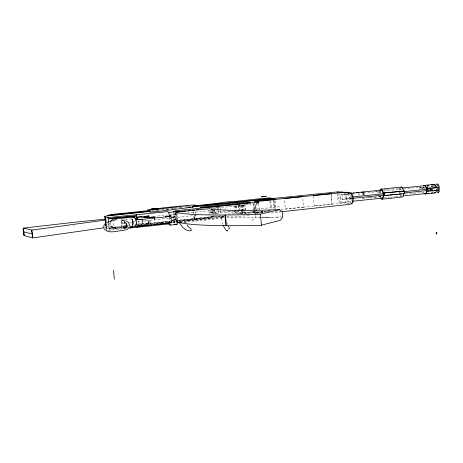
<?xml version="1.0" encoding="UTF-8"?>
<svg xmlns="http://www.w3.org/2000/svg" width="463" height="463" viewBox="0 0 463 463"><rect width="100%" height="100%" fill="white"/><g stroke="black" fill="none" stroke-linecap="round" stroke-linejoin="round"><path stroke-width="0.35" stroke-dasharray="2.31 1.74" d="M220.579 210.694L220.307 213.385L219.265 214.19M209.091 212.181L211.244 211.979A9.769 0.764 -5.1 0 0 214.514 212.112L215.15 212.095A9.769 0.764 -5.1 0 0 217.28 211.99L212.893 212.61A18.989 1.487 -5.1 0 1 211.053 212.54L210.682 212.517A18.989 1.487 -5.1 0 1 209.085 212.204L208.836 209.484M331.34 195.131L332 204.218L314.209 206L346.411 202.626L350.983 203.303M380.343 193.36L380.198 191.352L363.137 193.112L362.992 193.76A4.074 1.476 84.2 0 0 362.917 194.72M380.239 191.196L380.048 192.006A4.051 1.563 84.2 0 0 379.961 192.955M400.026 189.946L400.235 189.141A4.028 1.655 84.2 0 1 400.912 188.163M253.232 203.703L253.446 209.357M110.182 222.078C108.348 226.529 113.354 228.954 117.07 228.184L116.034 228.097C114.76 228.242 111.34 223.704 113.939 221.146M432.876 186.566L433.108 185.761M281.238 209.484L303.45 207.204L302.663 197.342M214.415 208.119L214.699 207.302M124.802 227.715L125.38 226.72A4.63 4.537 49.8 0 0 125.681 225.631A4.746 4.653 0.3 0 1 124.802 227.715L123.019 229.116L125.751 228.236M228.033 230.007L228.398 228.433M176.299 221.829L176.119 218.264M341.428 194.425L344.026 194.338A1.493 0.631 3.6 0 0 345.224 194.466L349.953 193.98M377.281 193.233L378.387 192.174L380.198 191.352A18.485 1.239 -4.3 0 1 378.618 191.485M252.109 220.689L255.634 217.419L259.778 217.402M213.2 215.943L211.423 216.771L177.589 220.33M267.336 210.706L267.545 211.996M212.158 215.984L209.264 217.789L179.013 221.256M214.618 214.23L215.006 213.993A2.026 1.678 8.3 0 1 216.47 213.837L217.477 214.126M105.57 223.745L106.068 228.519L128.297 225.985M214.056 215.908L210.462 218.061L178.811 221.401M351.261 197.093C348.946 195.953 349.293 200.01 351.365 198.459M349.947 198.61L349.843 197.238M170.205 221.169L138.333 224.902M341.833 199.75A2.68 0.891 84.2 0 0 342.319 195.866A2.68 0.891 84.2 0 0 340.751 195.652A2.68 0.891 84.2 0 0 341.833 199.75L344.403 199.437A1.511 0.434 -12 0 1 345.56 199.154L351.567 198.529M211.423 216.771L216.152 215.874M162.229 209.808L163.468 209.554M162.883 210.034L164.122 209.78M281.423 211.799L269.628 213.293M104.841 227.646L112.312 226.812L112.387 227.547L111.872 225.765L105.929 226.39L105.662 224.318M105.657 223.745L105.929 226.39L107.028 226.257L106.82 224.277M153.907 211.255L155.336 211.087M108.932 228.074L108.973 228.433L126.179 226.575M139.803 225.105L144.103 224.642M144.821 224.561L149.844 224.023M150.562 223.942L154.862 223.479M155.58 223.403L160.597 222.859M161.315 222.778L165.939 221.974L165.904 221.621M256.687 211.25L244.03 212.749L243.903 211.313M348.078 201.723L350.948 201.422M383.989 197.956L389.001 197.429M389.719 197.354L394.731 196.827M395.443 196.752L401.89 196.075M235.389 210.028L235.708 213.622L238.983 213.397L238.283 205.479M238.011 205.404L238.705 213.31L240.314 213.258L241.651 213.119L240.951 205.207M241.24 211.591L241.368 213.032L242.982 212.98L244.314 212.835L244.186 211.4M138.015 224.034L149.63 222.813L149.294 219.381M228.34 214.091A7.414 0.625 -5.1 0 1 234.637 213.854L235.974 213.715L235.783 211.55M129.698 225.365L121.937 226.187A14.017 1.21 -5.8 0 0 108.973 228.433M137.459 224.549L169.869 221.14M175.94 220.562L220.382 215.885M236.871 214.149L264.83 211.209M267.695 210.908L269.848 210.682M303.381 207.158L314.238 206.012M270.305 210.92L254.98 212.529L259.627 213.86L258.742 203.517M223.999 215.856L154.526 223.38M240.488 214.12L243.353 213.813M244.07 213.738L270.595 210.949M156.129 223.38L160.435 222.929M161.153 222.853L168.318 222.095M172.624 221.644L177.642 221.111M178.359 221.036L222.095 216.424L222.188 217.494L182.046 221.736M254.118 202.51L255.032 213.119L264.784 212.095M125.508 227.402L109.239 229.121L125.681 227.646M172.294 222.431L176.571 221.98M179.424 221.679L221.517 217.228M172.728 222.726L176.31 222.344M223.808 217.488L222.529 217.627L221.181 217.101L222.987 224.786M176.808 223.021L175.529 223.224M184.32 222.223L186.369 222.008L186.548 222.755M108.024 230.377L125.623 228.514M183.736 222.356L223.843 218.102M226.72 217.795L250.437 215.283M150.735 211.001L153.606 210.7M157.2 210.329L159.353 210.104M152.205 211.209L155.082 210.908M155.799 210.833L159.388 210.462M424.774 187.359L420.63 187.781L422.864 188.418L425.647 188.128M121.289 219.815L131.318 218.779M153.531 216.481L168.578 214.93M169.296 214.855L175.743 214.19M176.461 214.114L178.608 213.894M187.208 213.003L214.948 210.138M224.758 209.126L226.175 208.975M430 189.807L431.337 189.668L429.097 189.506M430.665 189.842L432.749 189.622L432.61 188.51M352.615 198.205L344.715 199.026A1.511 0.648 3.7 0 0 343.893 199.356L343.864 199.536M121.63 223.178L125.867 222.738M129.397 222.367L137.158 221.557M137.864 221.482L170.28 218.102M178.041 217.292L197.122 215.301M208.344 214.132L235.748 211.273M252.891 209.484L256.473 209.108M257.191 209.033L280.138 206.643M362.274 198.338L382.01 196.561M405.461 194.107L425.051 192.064M174.291 207.997L176.391 207.783A6.32 0.712 84 0 0 176.096 208.437M180.645 207.349L182.069 207.204M185.617 206.845L187.746 206.631M188.453 206.556L191.294 206.272M166.148 209.154L168.3 208.935M171.171 208.645L173.33 208.425M174.047 208.35L178.353 207.916M179.071 207.841L182.665 207.476M185.536 207.187L187.689 206.967M166.182 209.507L169.053 209.218M171.923 208.923L173.359 208.778M167.334 209.479L168.764 209.334M383.416 189.894L385.563 189.674M386.281 189.604L391.299 189.089M392.016 189.014L397.034 188.499M397.752 188.429L401.334 188.059M349.061 193.899L344.038 194.391A1.505 0.44 -12.1 0 1 343.494 194.292L343.442 194.263M213.379 208.344L246.177 204.97A5.874 0.428 -5 0 0 250.118 204.015M383.769 190.987L402.995 189.008M403.695 188.939L423.304 186.925L423.124 187.567A3.999 1.771 84.2 0 0 423.008 188.51M426.793 186.566L433.061 185.918M425.462 187.284L430.069 187.243M125.288 226.934L114.645 227.999A4.607 4.508 -0.3 0 1 110.02 222.83M424.507 188.152L423.217 187.903L430.075 187.382M215.37 207.314L216.846 207.192A9.775 0.7 -5.1 0 1 215.393 207.274M281.608 211.713L277.482 211.846A145 10.527 -4.4 0 1 274.061 211.944M275.925 217.141L282.048 216.979M277.922 217.095L272.001 217.228L273.951 217.188M261.445 217.384L273.158 217.205M268.181 217.297L270.079 217.269M268.546 217.297L260.513 217.39M266.306 217.326L262.643 217.373M260.848 217.39L257.347 217.413M428.946 189.344L432.749 189.622M348.668 203.546L338.737 202.065A1.991 0.654 84.1 0 1 337.926 199.987L337.446 193.708M215.133 213.848L214.832 210.491L213.472 210.237L213.837 214.236M379.504 196.434L380.644 196.873A4.051 1.563 84.2 0 0 381.014 197.551M255.032 213.119L256.363 213.507M176.444 221.655L176.067 220.226M213.524 210.034L214.832 210.491M221.424 216.169L222.095 216.424M258.099 213.541L256.421 212.164M252.92 211.203L255.194 212.291A145 10.527 -4.4 0 0 264.9 212.158M303.462 207.181L285.335 209.039L284.514 199.159M211.921 207.794L212.488 208.171L212.453 207.794A19 1.366 -5.1 0 1 211.469 207.777M107.028 226.257L106.23 224.254M124.182 221.522L125.722 224.497M124.165 221.459L124.923 222.338A4.746 4.653 0.3 0 1 125.461 223.345M194.767 219.034L193.54 215.173M254.193 213.64L253.51 210.075M148.808 223.623L148.403 222.275M111.872 225.765L112.312 226.812M227.339 224.161L226.685 222.252M363.293 197.794L363.53 198.488M105.929 226.39L106.27 227.443L105.923 224.086M106.068 228.519L106.693 230.522L106.039 224.19M273.604 200.687L275.635 208.772M214.456 210.248L215.139 212.095L210.914 212.534L210.451 210.115M220.295 207.511L220.492 209.079M121.231 221.528L121.937 226.187L121.358 220.486M193.117 211.886L193.303 213.57A6.291 0.851 84.1 0 1 193.117 211.909L192.99 210.225M332.046 204.195L331.167 193.702M108.597 222.871L109.355 230.238M108.157 223.473L108.649 228.247M106.34 219.653L106.548 221.632M138.252 220.764L138.767 225.782M124.57 221.418L125.45 230.042M124.472 221.412L125.276 229.312M122.793 222.008L123.592 229.874M144.913 219.89L145.324 224.063M142.199 220.319L142.54 223.768A15.215 1.296 -5.6 0 0 148.849 224.439M141.996 220.498L142.344 223.953M154.399 218.42L154.885 223.357M148.455 220.382L148.75 223.363A1.071 1.03 -19.6 0 0 149.127 224.051M175.674 213.003L176.079 217.211M176.143 217.911L176.345 220.012M176.409 220.712L176.548 222.118M175.541 212.158L175.865 215.55M175.454 212.992L175.714 215.712M176.166 220.469L176.438 223.293M175.355 212.777L175.68 216.163M173.44 213.229L173.845 217.442M173.909 218.142L174.111 220.249M174.181 220.949L174.377 223.056M169.88 216.73L170.291 220.99M169.852 216.678L170.262 220.938M169.383 217.512L169.811 221.951M194.315 215.596L194.587 218.542A1.048 1.013 -35.2 0 0 195.699 219.439A1.048 1.013 -35.2 0 0 196.653 218.322A6.285 0.868 84.1 0 1 195.583 214.844M218.096 206.857L218.31 209.201M218.42 210.439L218.658 213.055A3.119 0.527 84.1 0 1 217.928 210.572M212.662 210.057L212.893 212.61M210.85 210.561L211.151 213.837L212.893 212.569L212.077 209.565M233.913 205.688L234.637 213.854M244.886 204.079L245.645 212.696M244.603 204.004L245.355 212.61M243.619 204.93L244.123 210.682M243.335 204.86L243.839 210.596M242.288 205.068L242.791 210.821M242.855 211.539L242.982 212.98M242.004 204.993L242.508 210.734M242.571 211.452L242.699 212.887M241.674 205.028L242.178 210.769M242.242 211.487L242.369 212.922M240.673 205.132L241.182 210.873M239.556 204.623L240.314 213.258M239.278 204.548L240.037 213.171M236.61 205.653L236.929 209.253M236.992 209.971L237.311 213.57M236.338 205.578L236.657 209.172M236.72 209.889L237.039 213.484M235.273 205.786L235.719 210.833M235.007 205.711L235.326 209.311M262.689 211.035L262.857 213.061M255.414 214.855L255.194 212.291A133.628 9.792 -4.4 0 1 216.528 210.81M255.472 215.498L255.634 217.419A133.558 10.597 -4.4 0 1 226.795 216.69M253.637 203.002L254.17 209.178M254.228 209.866L254.523 213.293M275.068 200.635L275.803 209.45M274.299 200.93L274.953 208.72M273.182 199.321L274.009 209.189M270.751 200.919L271.457 209.259M269.836 200.618L270.375 207.025A2.031 0.48 84.1 0 0 270.838 208.958M313.434 196.202L314.209 206M345.728 193.615L346.411 202.626M344.709 193.019L345.45 202.73L342.024 202.221A5.162 1.713 84.2 0 1 339.94 194.344M363.224 193.528L363.316 194.848M363.137 193.112L363.281 195.126M358.842 193.98L358.941 195.299M73.877 225.73L73.935 226.691M436.58 188.788L436.586 189.899M217.784 208.975A3.119 0.527 84.1 0 1 217.865 207.181M223.878 216.447A133.558 10.597 -4.4 0 1 218.958 215.874M148.484 224.393A11.639 0.995 -5.6 0 1 149.63 222.813M340.722 202.36A5.162 1.707 84.2 0 1 338.887 198.98A5.162 1.707 84.2 0 1 338.835 193.453M349.501 193.841A5.342 1.823 84.1 0 1 350.78 198.575A5.342 1.823 84.1 0 1 350.196 203.066M347.84 193.76A4.098 1.395 84.1 0 1 349.16 199.831A4.098 1.395 84.1 0 1 347.001 200.421A4.098 1.395 84.1 0 1 346.799 194.043M433.015 186.739A3.652 1.661 84.2 0 1 433.235 186.004M432.888 189.546A3.988 1.817 84.2 0 1 432.76 188.522M400.865 196.3A5.035 2.072 84.2 0 1 399.98 194.402M399.691 193.181A5.035 2.072 84.2 0 1 399.528 191.885M399.511 190.606A5.035 2.072 84.2 0 1 399.893 188.412M402.312 195.982A4.028 1.655 84.2 0 1 401.016 195.455M400.073 192.961A4.028 1.655 84.2 0 1 399.945 191.925M380.418 197.556A5.064 1.95 84.2 0 1 380.036 196.48M379.591 193.951A5.064 1.95 84.2 0 1 379.677 191.474M377.027 191.607A18.485 1.239 -4.3 0 1 373.861 191.821M380.586 196.711A18.474 1.366 -4.2 0 1 374.249 197.169M370.695 197.354A18.474 1.366 -4.2 0 1 368.322 197.441M422.864 188.418A4.329 1.916 84.2 0 1 422.985 187.393M433.837 192.29A4.317 1.968 84.2 0 1 433.385 191.578M432.731 186.392A4.317 1.968 84.2 0 1 432.986 185.524M194.587 218.542A6.291 0.851 84.1 0 1 193.528 215.058M195.351 213.31A6.285 0.868 84.1 0 1 195.172 211.695M362.35 194.744A2.656 0.961 84.2 0 1 362.379 193.436M363.872 193.048A2.656 0.961 84.2 0 1 364.294 194.958M359.485 193.499A2.662 0.943 84.2 0 1 359.82 194.72M427.216 186.462A1.95 0.868 84.3 0 1 427.418 186.78L427.586 187.191A1.95 0.868 84.3 0 1 427.702 187.665M419.2 189.263A1.95 0.851 84.2 0 1 419.646 186.93M420.091 186.959A1.95 0.851 84.2 0 1 420.514 187.492L420.676 187.903A1.95 0.851 84.2 0 1 420.861 188.887M432.859 192.284A3.652 1.655 84.2 0 1 432.048 191.288M431.499 186.896A3.652 1.655 84.2 0 1 432.02 185.605M433.692 185.709A3.652 1.655 84.2 0 1 434.392 187.081M124.923 222.338A4.63 4.537 49.8 0 1 125.45 223.369M142.54 223.768A8.745 0.729 -5.7 0 1 138.24 224.075M148.75 223.363A6.378 0.475 84 0 1 147.986 219.798M150.874 223.137A1.071 1.03 -19.6 0 1 150.625 223.895M150.874 223.137A6.372 0.492 84 0 1 150.099 219.578M174.337 215.486A6.326 0.695 84 0 1 174.065 212.789M176.623 221.453A1.053 1.019 -28.7 0 1 175.68 221.042M223.716 216.777L221.181 217.101L223.722 216.834"/><path stroke-width="0.69" d="M103.712 227.356L104.053 225.064L104.661 223.999M129.414 226.112C129.802 223.681 128.002 221.25 125.606 220.799M383.659 194.188L383.949 193.742L384.041 195.05L352.783 198.314M104.129 227.75L32.746 237.924L24.215 235.621L23.839 234.857A1.673 1.62 -20.1 0 1 23.746 234.029A8.728 8.403 -16.1 0 0 23.26 229.775L23.364 228.114L72.187 222.506L105.176 219.121L105.182 219.474M439.717 190.542L438.513 192.608M120.583 213.547L149.63 210.497A1.071 1.059 13.1 0 0 148.449 209.56A1.071 1.059 13.1 0 0 147.5 210.711A6.378 0.475 84 0 0 147.384 210.827M135.902 224.856L136.799 221.777L135.289 218.773M136.325 223.125L136.463 224.532C138.437 227.084 137.887 225.822 142.841 225.869L167.67 223.212L171.507 222.379L170.934 221.835M353.94 193.314L353.958 193.285A1.557 0.295 -1.8 0 0 354.016 193.169L353.402 193.274A1.574 0.457 -12.3 0 1 353.252 193.331M136.035 220.324L135.821 218.223L136.944 218.102L138.24 219.462L142.199 219.283M150.053 211.429L104.794 216.238L105.379 217.859L167.519 211.637L168.897 212.436L169.203 215.608L170.326 215.492L170.951 215.914L166.252 216.869L140.04 219.56L136.973 219.56L135.821 218.223M274.183 199.512L345.618 192.226L350.838 192.787A5.336 1.84 84.1 0 1 353.119 198.332A5.336 1.84 84.1 0 1 351.637 203.396M142.112 225.938L151.858 224.81M256.253 210.196C255.402 207.43 254.905 203.188 258.684 202.829L258.638 202.314L254.418 202.615L175.245 210.844L176.501 211.498L177.555 224.231L170.118 225.116L168.723 224.109L166.935 224.133L127.742 228.288M165.233 216.892L170.951 215.914M176.496 211.539L168.897 212.436M127.655 229.144L126.405 229.851M331.195 193.76L313.416 195.513M170.251 222.772L169.336 222.801L170.378 222.471M261.74 198.806L266.399 198.459L263.464 198.552M141.389 226.002L142.199 225.828M140.694 226.054L141.649 225.875M151.76 209.542L154.167 209.623L157.79 208.981M140.04 219.56L140.463 219.433M106.554 222.5L116.473 219.56M177.074 221.835L178.95 222.39A173.26 14.417 -4.4 0 0 220.151 225.608L231.124 225.695A184.696 15.233 -4.3 0 0 260.837 225.354L280.289 220.301L282.731 216.956L282.297 211.689L279.397 209.698C256.762 210.173 233.977 211.574 211.423 208.992M140.034 226.089L141.117 225.915M174.748 224.358L176.513 224.318M174.782 224.729L176.779 224.59L175.824 224.596M436.545 184.037L437.853 184.071M139.38 219.601L139.959 219.462M176.16 212.309L178.029 212.76A173.446 12.31 -4.4 0 0 219.19 214.994L230.163 214.93A184.899 13.005 -4.4 0 0 259.882 214.265L279.397 209.698M139.432 226.112L140.613 225.944M438.299 192.695L437.535 192.764M156.708 209.224L155.481 209.421M138.778 219.63L139.496 219.485M193.21 206.174A6.291 0.851 84.1 0 1 193.424 206.052L219.757 203.002A7.425 0.504 -5.1 0 1 225.707 202.047A7.425 0.504 -5.1 0 1 233.549 201.602L259.048 198.789A6.685 0.446 -4.9 0 1 261.387 198.477M138.894 226.123L140.15 225.961M175.986 212.204L177.184 211.99M165.864 223.328L168.885 222.888M138.24 219.641L139.085 219.497M123.725 230.458C117.371 230.418 108.325 234.724 103.978 228.49M138.437 226.118L139.739 225.967M137.777 219.641L138.732 219.497M138.067 226.1L139.386 225.967M282.528 211.632L349.42 204.351L351.764 203.714L352.308 202.094L351.782 195.085L350.995 193.488L337.938 191.867A1.921 0.631 84.3 0 0 337.527 192.376M137.413 219.63L138.449 219.485M105.853 223.415L105.506 220.052L31.86 230.07L23.364 228.114L23.167 228.948A1.673 1.62 -17.5 0 0 23.26 229.775A3.837 0.313 83.2 0 0 23.706 233.514L24.215 235.621L24.07 234.371M137.8 226.071L139.108 225.95M137.141 219.601L138.24 219.462M157.987 208.622L165.702 207.505L192.776 204.97L156.494 209.507A5.11 0.347 -5.5 0 1 150.215 209.942A5.11 0.347 -5.5 0 1 151.806 209.345M136.973 219.56L138.113 219.433M154.457 208.506C146.794 209.583 162.212 208.165 155.024 208.454M175.998 212.025L185.86 210.931M187.972 210.7L190.09 210.468M192.203 210.231L194.315 209.999M196.428 209.762L198.54 209.531M171.524 222.234L170.911 215.851L169.203 215.608M173.666 219.85L175.413 219.67L175.13 216.69L173.382 216.869A5.116 0.411 -5.5 0 1 171.929 217.338L173.104 217.309A10.828 0.862 -5.5 0 0 175.13 216.69M352.389 201.272L381.842 198.181M403.29 195.924L425.057 193.644M426.458 193.493L428.553 193.274M431.348 192.978L432.749 192.834M425.08 193.974L434.867 192.944M381.917 199.188L401.959 197.076A5.035 2.072 84.2 0 0 403.736 193.551L404.731 193.644L404.552 191.028L383.381 193.03A5.064 1.95 84.2 0 0 381.726 189.326A5.064 1.95 84.2 0 0 379.909 190.461M130.462 226.882L132.58 226.656M135.41 226.361L136.822 226.21M153.259 224.659L165.164 223.403M178.18 222.877L181.687 222.57M107.665 215.833L107.63 215.469L150.018 211.076M426.741 189.813L426.579 188.51L437.813 187.584L437.981 190.177L428.107 191.207L426.747 190.924A4.329 1.916 84.2 0 1 424.079 193.314M383.543 194.35L383.381 193.03L404.552 191.028M426.579 188.51L437.813 187.584M352.679 196.949L383.879 193.713M404.083 191.618L427.436 189.199M170.911 215.851L169.817 216.018M404.176 192.961L427.523 190.536M426.747 191.097L428.153 190.953M429.56 190.808L432.367 190.513M434.479 190.293L437.981 190.177M385.656 195.438L388.434 195.149M389.829 195.004L392.607 194.715M394.001 194.57L397.48 194.205M398.869 194.061L401.652 193.771M380.881 198.395A5.064 1.95 84.2 0 0 383.567 195.658L404.731 193.644M192.718 206.457L272.423 198.361L272.452 198.702L274.941 199.159L274.981 199.663L255.449 201.654M272.227 198.546L337.851 191.873M192.029 206.88L272.452 198.702M188.759 207.302L190.189 207.158M274.941 199.159L254.013 201.295L258.638 202.314M381.194 189.107L401.265 187.058M424.507 185.35L434.3 184.349M351.058 193.21L381.263 190.114M402.034 187.99L424.53 185.686M427.326 185.397L428.726 185.252M431.528 184.969L432.922 184.824M356.707 192.863L358.744 192.654A2.662 0.943 84.2 0 1 358.999 192.77M361.244 192.394L363.125 192.203A18.485 1.239 -4.3 0 0 364.19 192.203M176.09 212.1L209.6 208.663L212.216 209.577M136.382 214.687L136.637 217.216L148.953 215.949L149.092 217.321M136.909 219.508L138.107 219.335M128.529 227.362L137.783 226.436L137.65 225.082M130.965 226.372L133.095 226.158M136.747 216.053L108.163 218.704L136.498 215.799L137.025 218.837M136.348 219.092A4.555 4.48 -2.6 0 0 132.198 217.245L113.724 219.057A4.607 4.508 -0.3 0 0 110.321 221.754M169.759 216.076L170.888 215.984M155.099 209.172L156.772 209.108M169.62 216.146L170.72 216.065M170.239 222.547L171.339 222.466M169.4 216.221L170.453 216.152M170.019 222.628L171.073 222.564M169.093 216.296L170.089 216.25M169.713 222.709L170.708 222.668M168.711 216.383L169.632 216.348M210.283 204.345L212.152 204.455M168.26 216.47L169.088 216.452M167.751 216.557L168.468 216.557M168.376 222.981L169.093 222.992M192.4 207.013L192.973 207.083L156.702 211.678A5.11 0.359 -5.5 0 1 151.187 212.112A5.11 0.359 -5.5 0 1 150.33 211.794M167.178 216.643L167.78 216.661M167.809 223.073L168.41 223.102M122.649 220.579L124.501 220.701M284.485 198.471L302.576 196.625M166.564 216.73L167.039 216.765M226.928 230.528L226.123 230.348L227.518 231.008L226.911 230.441M124.177 229.926L125.45 230.042M121.59 220.521L122.886 220.637M167.195 223.16L167.67 223.212M344.657 192.324L341.243 191.954A5.162 1.713 84.2 0 0 340.427 192.544M165.91 216.811L166.252 216.869M272.423 198.361L270.508 198.008A6.685 0.446 -4.9 0 0 267.012 198.008M273.268 199.339L274.981 199.663M166.541 223.247L166.883 223.311M23.787 231.87L32.306 234M383.977 195.068L383.723 194.703M179.546 222.732C181.508 226.72 186.583 232.085 191.225 230.632C191.919 227.837 187.515 227.732 187.133 224.758M438.05 184.176L438.565 184.639M137.783 226.436L137.534 226.135L137.644 227.24M229.642 228.687L228.137 226.008M225.527 229.787L223.415 225.834M105.176 219.121L105.506 220.052M436.418 187.492L436.435 187.665A4.317 1.968 84.2 0 0 433.802 184.465M23.572 229.989L23.931 233.12M108.047 217.587L108.579 222.321M105.379 217.859L105.963 223.484M105.448 221.76L105.587 223.085M104.794 216.238L105.147 219.647M105.356 221.696L105.5 223.062M105.367 221.546L105.46 222.471M136.637 217.216A8.751 0.654 -5.6 0 0 141.852 216.869A15.233 1.157 -5.5 0 0 154.26 217.014L154.399 218.42M169.875 222.587L170.118 225.116M113.504 270.288L114.32 279.114M225.44 214.965L226.401 225.666M224.902 214.965L225.863 225.66M260.472 214.242L261.421 225.336M273.135 198.83L273.182 199.321M384.313 193.123L384.504 195.756M427.939 188.609L428.107 191.207M427.175 189.668A0.671 0.301 84.2 0 1 427.615 189.332A0.671 0.301 84.2 0 1 427.69 190.426A0.671 0.301 84.2 0 1 427.199 190.015M348.517 193.025A5.342 1.823 84.1 0 1 349.009 193.262M339.501 192.214A5.162 1.707 84.2 0 1 339.935 192.087M423.581 185.866A4.329 1.916 84.2 0 1 426.602 188.684M436.586 189.899A4.317 1.968 84.2 0 1 434.34 192.758M107.63 215.469A14.04 0.972 -5.7 0 1 120.635 213.437M195.12 206.504A6.285 0.868 84.1 0 1 195.496 205.844A1.048 1.036 50.9 0 0 194.344 204.918A1.048 1.036 50.9 0 0 193.424 206.052M154.26 217.014A11.65 0.891 -5.5 0 1 144.988 217.251A11.65 0.891 -5.5 0 1 148.953 215.949M400.732 187.191A5.035 2.072 84.2 0 1 403.557 190.941M436.354 184.859A3.652 1.673 84.2 0 1 438.675 188.036A3.652 1.673 84.2 0 1 437.257 192.029M434.786 185.159A3.652 1.661 84.2 0 1 435.22 185.547M435.926 186.925A3.652 1.661 84.2 0 1 436.152 187.816M383.161 195.351A4.051 1.563 84.2 0 1 381.425 197.996M380.517 190.588A4.051 1.563 84.2 0 1 382.097 190.733A4.051 1.563 84.2 0 1 383.144 194.31M426.597 190.831A3.999 1.771 84.2 0 1 424.588 193.465M424.079 185.79A3.999 1.771 84.2 0 1 426.591 189.801M362.876 192.267A2.656 0.961 84.2 0 1 363.38 192.319M438.577 185.206A3.646 1.678 84.2 0 1 438.97 185.808M439.289 186.577A3.646 1.678 84.2 0 1 439.514 187.469M439.636 188.418A3.646 1.678 84.2 0 1 439.642 189.355M434.323 184.679A3.988 1.817 84.2 0 1 436.296 187.741M435.729 192.157A3.988 1.817 84.2 0 1 434.844 192.614M175.413 219.67A10.828 0.903 -5.5 0 1 173.394 220.313L172.213 220.336A5.116 0.428 -5.5 0 0 173.098 220.151M136.168 224.538A4.555 4.48 -2.6 0 1 134.253 225.892M132.198 217.245A4.572 4.497 -2.5 0 1 136.041 219.225M175.541 211.597L173.307 211.828L175.541 211.597M175.506 211.226L173.266 211.458L175.506 211.226M31.698 230.73L31.658 230.95A1.742 1.696 -22.2 0 0 31.756 231.813A9.092 8.785 -19.7 0 1 32.26 236.263A1.742 1.69 -24.8 0 0 32.352 237.125L32.746 237.924L31.86 230.07L31.698 230.73M132.771 224.358L132.528 225.249A4.532 3.119 79.7 0 0 131.909 219.161L132.343 220.075A4.526 2.089 81.8 0 1 132.771 224.358M126.758 227.871L126.769 227.865A4.746 3.143 79.8 0 0 126.312 223.392L126.306 223.392A4.723 2.795 80.5 0 1 126.758 227.871M157.912 208.304L151.395 208.963L157.912 208.304M266.225 196.428L261.473 196.827L266.225 196.428M243.561 202.591L204.918 206.533A5.955 0.422 -5.2 0 0 199.993 207.465A5.955 0.422 -5.2 0 0 206.793 207.198L246.021 203.193A5.874 0.411 -5 0 0 250.5 202.308A5.874 0.411 -5 0 0 243.561 202.591M436.163 232.796A0.793 0.359 82.3 0 0 436.603 233.971A0.793 0.359 82.3 0 0 436.788 232.791A0.793 0.359 82.3 0 0 436.163 232.796"/></g></svg>
